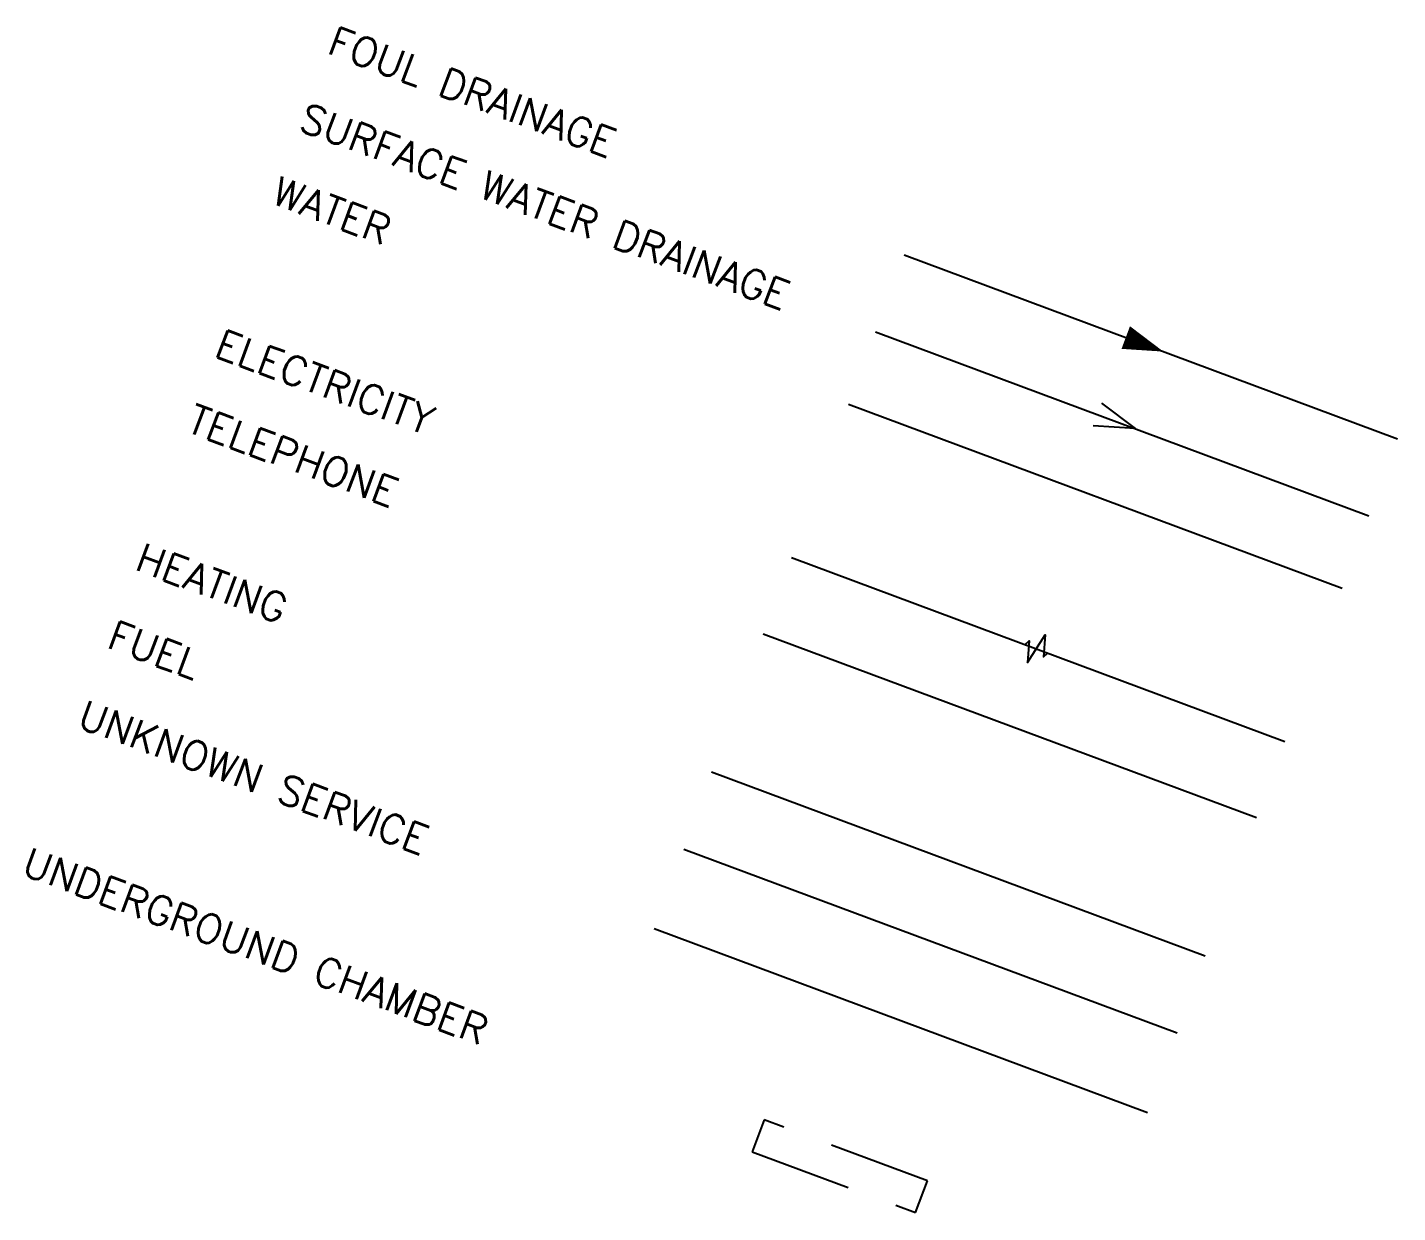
# Model space of a CAD drawing. Header units: millimetres. Extents: x 521005098 to 521837086, y 174609906 to 175681253.
# Drawn here: x 521507849 to 521524872, y 174622921 to 174637643 of the extents above; entities that cross this region are included whole.
import ezdxf

# ---------------------------------------------------------------- set-up
doc = ezdxf.new("R2010")
doc.units = ezdxf.units.MM
doc.header["$LTSCALE"] = 200
doc.linetypes.add('layout$0$HIDDEN', pattern=[9.525, 6.35, -3.175])
for name, color, linetype in [('layout$0$ED-BT', 26, 'Continuous'), ('layout$0$ED-CHAMBER', 7, 'layout$0$HIDDEN'), ('layout$0$ED-ELEC', 30, 'Continuous'), ('layout$0$ED-FOUL', 3, 'Continuous'), ('layout$0$ED-FUEL', 104, 'Continuous'), ('layout$0$ED-HEATING', 240, 'layout$0$HIDDEN'), ('layout$0$ED-STORM', 3, 'Continuous'), ('layout$0$ED-UNKNOWN_SERVICE', 190, 'Continuous'), ('layout$0$ED-WATER', 6, 'Continuous')]:
    doc.layers.add(name, color=color, linetype=linetype)
doc.styles.add('layout$0$ROMANS', font='Romans.shx')

# ---------------------------------------------------------------- blocks, each defined once
blk = doc.blocks.new('layout')
at = {"layer": 'layout$0$ED-BT'}
blk.add_line((521516989.2, 174630111.1), (521523120.5, 174627828.1), dxfattribs=at)
at = {"layer": 'layout$0$ED-CHAMBER'}
blk.add_lwpolyline([(521516854.7, 174623675.7), (521518882.5, 174622920.7), (521519030, 174623317), (521517002.3, 174624072)], close=True, dxfattribs=at)
at = {"layer": 'layout$0$ED-ELEC', "flags": 128}
for points in [[(521517341.5, 174631057.2), (521523472.8, 174628774.2)], [(521520244.7, 174629978.9), (521520294.4, 174630024), (521520275, 174629752.6), (521520494.2, 174630096.7), (521520474.8, 174629825.3), (521520524.4, 174629870.4)]]:
    blk.add_lwpolyline(points, dxfattribs=at)
at = {"layer": 'layout$0$ED-FOUL'}
blk.add_line((521518741, 174634815.7), (521524872.3, 174632532.7), dxfattribs=at)
blk.add_lwpolyline([(521521963.4, 174633615.8, 0, 300, 0), (521521494.9, 174633790.3, 300, 300, 0)], format="xyseb", dxfattribs=at)
at = {"layer": 'layout$0$ED-FUEL'}
blk.add_line((521516003.2, 174627435.8), (521522134.5, 174625152.8), dxfattribs=at)
at = {"layer": 'layout$0$ED-HEATING', "color": 240, "linetype": 'Continuous'}
blk.add_line((521516349.7, 174628393.6), (521522481, 174626110.5), dxfattribs=at)
at = {"layer": 'layout$0$ED-STORM'}
blk.add_line((521518385.2, 174633860.1), (521524516.5, 174631577.1), dxfattribs=at)
blk.add_lwpolyline([(521521193.4, 174632974.3), (521521610.3, 174632658.8), (521521088.6, 174632692.9)], dxfattribs=at)
at = {"layer": 'layout$0$ED-UNKNOWN_SERVICE'}
blk.add_line((521515635.3, 174626447.8), (521521766.6, 174624164.7), dxfattribs=at)
at = {"layer": 'layout$0$ED-WATER'}
blk.add_line((521518050.7, 174632961.8), (521524182, 174630678.8), dxfattribs=at)
at = {"layer": 'layout$0$ED-BT', "style": 'layout$0$ROMANS'}
blk.add_text('TELEPHONE', height=360, rotation=339.57696, dxfattribs=at).set_placement((521509806.6, 174632629.6))
at = {"layer": 'layout$0$ED-CHAMBER', "style": 'layout$0$ROMANS'}
blk.add_text('UNDERGROUND CHAMBER', height=360, rotation=339.57696, dxfattribs=at).set_placement((521507758.5, 174627129.1))
at = {"layer": 'layout$0$ED-ELEC', "style": 'layout$0$ROMANS'}
blk.add_text('ELECTRICITY', height=360, rotation=339.57696, dxfattribs=at).set_placement((521510154.1, 174633562.9))
at = {"layer": 'layout$0$ED-FOUL', "style": 'layout$0$ROMANS'}
blk.add_text('FOUL DRAINAGE', height=360, rotation=339.57696, dxfattribs=at).set_placement((521511555.7, 174637326.9))
at = {"layer": 'layout$0$ED-FUEL', "style": 'layout$0$ROMANS'}
blk.add_text('FUEL', height=360, rotation=339.57696, dxfattribs=at).set_placement((521508817.9, 174629947))
at = {"layer": 'layout$0$ED-HEATING', "color": 240, "style": 'layout$0$ROMANS'}
blk.add_text('HEATING', height=360, rotation=339.57696, dxfattribs=at).set_placement((521509167.1, 174630912))
at = {"layer": 'layout$0$ED-STORM', "style": 'layout$0$ROMANS'}
blk.add_text('SURFACE WATER DRAINAGE', height=360, rotation=339.57696, dxfattribs=at).set_placement((521511199.9, 174636371.3))
at = {"layer": 'layout$0$ED-UNKNOWN_SERVICE', "style": 'layout$0$ROMANS'}
blk.add_text('UNKNOWN SERVICE', height=360, rotation=339.57696, dxfattribs=at).set_placement((521508450, 174628958.9))
at = {"layer": 'layout$0$ED-WATER', "style": 'layout$0$ROMANS'}
blk.add_text('WATER', height=360, rotation=339.57696, dxfattribs=at).set_placement((521510861.4, 174635462.3))

msp = doc.modelspace()

# ---------------------------------------------------------------- block references
msp.add_blockref('layout', (0, 0))

doc.saveas('drawing.dxf')
